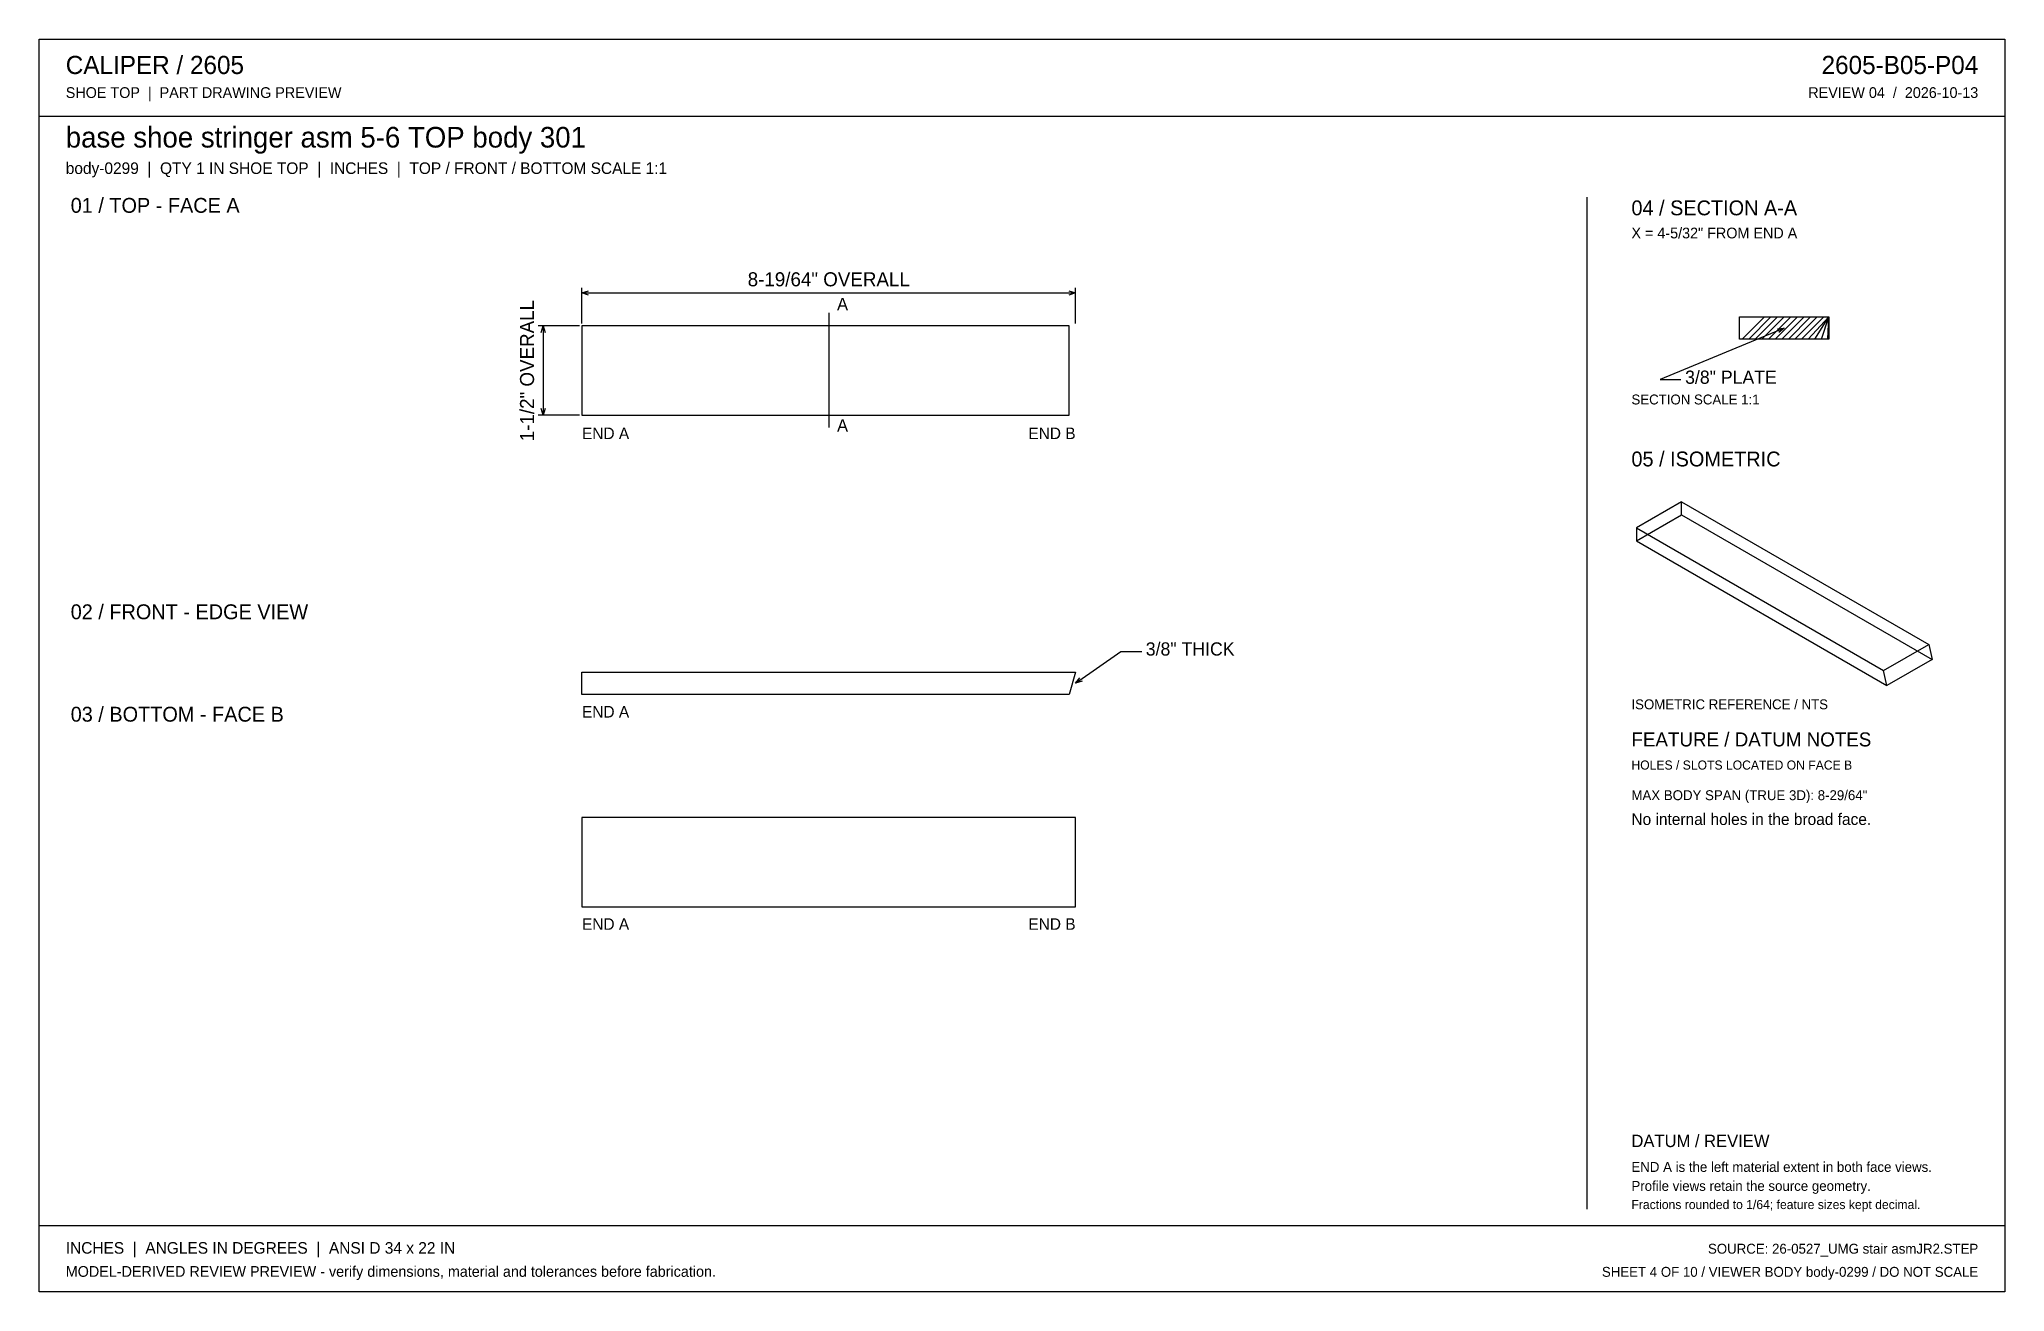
# Model space of a CAD drawing. Header units: inches. Extents: x 0.5 to 33.5, y 0.5 to 21.5.
import ezdxf
from ezdxf.enums import TextEntityAlignment as Align

# ---------------------------------------------------------------- set-up
doc = ezdxf.new("R2010")
doc.units = ezdxf.units.IN
doc.header["$MEASUREMENT"] = 0

msp = doc.modelspace()

# ---------------------------------------------------------------- linework, layer by layer
at = {"layer": 'ANNOTATION'}
for p, q in [((9.599, 16.75), (9.599, 17.347)), ((9.599, 17.264), (9.71, 17.299)), ((9.599, 17.264), (17.901, 17.264)), ((9.71, 17.229), (9.599, 17.264)), ((17.79, 17.299), (17.901, 17.264)), ((17.901, 17.264), (17.79, 17.229)), ((17.901, 16.75), (17.901, 17.347)), ((13.75, 16.931), (13.75, 15)), ((9.557, 16.708), (8.862, 16.708)), ((8.911, 16.597), (8.946, 16.708)), ((8.946, 16.708), (8.946, 15.208)), ((8.946, 16.708), (8.98, 16.597)), ((29.819, 16.674), (27.736, 15.806)), ((29.704, 16.663), (29.819, 16.674)), ((29.819, 16.674), (29.73, 16.599)), ((27.736, 15.806), (28.083, 15.806)), ((9.557, 15.208), (8.862, 15.208)), ((8.946, 15.208), (8.911, 15.319)), ((8.98, 15.319), (8.946, 15.208)), ((17.901, 10.701), (18.665, 11.236)), ((18.665, 11.236), (19.013, 11.236)), ((17.901, 10.701), (17.973, 10.794)), ((18.012, 10.737), (17.901, 10.701))]:
    msp.add_line(p, q, dxfattribs=at)
at = {"layer": 'OUTLINE'}
for p, q in [((0.472, 21.528), (33.528, 21.528)), ((0.472, 0.472), (0.472, 21.528)), ((33.528, 21.528), (33.528, 0.472)), ((0.472, 20.236), (33.528, 20.236)), ((26.5, 18.875), (26.5, 1.861)), ((29.069, 16.861), (30.569, 16.861)), ((29.069, 16.486), (29.069, 16.861)), ((29.111, 16.486), (29.486, 16.861)), ((29.222, 16.486), (29.597, 16.861)), ((29.333, 16.486), (29.708, 16.861)), ((29.444, 16.486), (29.819, 16.861)), ((29.556, 16.486), (29.931, 16.861)), ((29.667, 16.486), (30.042, 16.861)), ((29.778, 16.486), (30.153, 16.861)), ((29.889, 16.486), (30.264, 16.861)), ((30, 16.486), (30.375, 16.861)), ((30.111, 16.486), (30.486, 16.861)), ((30.222, 16.486), (30.569, 16.861)), ((30.333, 16.486), (30.569, 16.861)), ((30.444, 16.486), (30.569, 16.861)), ((30.556, 16.486), (30.569, 16.861)), ((30.569, 16.861), (30.569, 16.486)), ((17.796, 16.708), (9.599, 16.708)), ((9.599, 16.708), (9.599, 15.208)), ((17.796, 15.208), (17.796, 16.708)), ((30.569, 16.486), (29.069, 16.486)), ((9.599, 15.208), (17.796, 15.208)), ((28.094, 13.754), (27.333, 13.314)), ((28.094, 13.534), (28.094, 13.754)), ((28.094, 13.754), (32.252, 11.353)), ((27.333, 13.095), (28.094, 13.534)), ((27.333, 13.314), (31.491, 10.914)), ((27.333, 13.314), (27.333, 13.095)), ((28.094, 13.534), (32.306, 11.102)), ((27.333, 13.095), (31.545, 10.663)), ((31.491, 10.914), (32.252, 11.353)), ((32.252, 11.353), (32.306, 11.102)), ((31.545, 10.663), (31.491, 10.914)), ((32.306, 11.102), (31.545, 10.663)), ((9.599, 10.889), (17.901, 10.889)), ((9.599, 10.514), (9.599, 10.889)), ((17.901, 10.889), (17.796, 10.514)), ((17.796, 10.514), (9.599, 10.514)), ((17.901, 8.444), (9.599, 8.444)), ((9.599, 8.444), (9.599, 6.944)), ((17.901, 6.944), (17.901, 8.444)), ((9.599, 6.944), (17.901, 6.944)), ((0.472, 1.583), (33.528, 1.583)), ((33.528, 0.472), (0.472, 0.472))]:
    msp.add_line(p, q, dxfattribs=at)

# ---------------------------------------------------------------- texts
at = {"layer": 'ANNOTATION'}
for s, height, p in [('CALIPER / 2605', 0.30556, (0.917, 20.944)), ('SHOE TOP  |  PART DRAWING PREVIEW', 0.18056, (0.917, 20.542)), ('base shoe stringer asm 5-6 TOP body 301', 0.34722, (0.917, 19.708)), ('body-0299  |  QTY 1 IN SHOE TOP  |  INCHES  |  TOP / FRONT / BOTTOM SCALE 1:1', 0.19444, (0.917, 19.264)), ('01 / TOP - FACE A', 0.25, (1, 18.611)), ('04 / SECTION A-A', 0.25, (27.25, 18.569)), ('X = 4-5/32" FROM END A', 0.18056, (27.25, 18.181)), ('A', 0.208, (13.889, 16.972)), ('3/8" PLATE', 0.2222, (28.153, 15.736)), ('SECTION SCALE 1:1', 0.16667, (27.25, 15.389)), ('END A', 0.1944, (9.599, 14.806)), ('A', 0.208, (13.889, 14.931)), ('05 / ISOMETRIC', 0.25, (27.25, 14.347)), ('02 / FRONT - EDGE VIEW', 0.25, (1, 11.778)), ('3/8" THICK', 0.2222, (19.082, 11.167)), ('03 / BOTTOM - FACE B', 0.25, (1, 10.056)), ('END A', 0.1944, (9.599, 10.125)), ('ISOMETRIC REFERENCE / NTS', 0.16667, (27.25, 10.264)), ('FEATURE / DATUM NOTES', 0.23611, (27.25, 9.639)), ('HOLES / SLOTS LOCATED ON FACE B', 0.15278, (27.25, 9.25)), ('MAX BODY SPAN (TRUE 3D): 8-29/64"', 0.16667, (27.25, 8.736)), ('No internal holes in the broad face.', 0.19444, (27.25, 8.319)), ('END A', 0.1944, (9.599, 6.556)), ('DATUM / REVIEW', 0.20833, (27.25, 2.903)), ('END A is the left material extent in both face views.', 0.16667, (27.25, 2.486)), ('Profile views retain the source geometry.', 0.16667, (27.25, 2.167)), ('Fractions rounded to 1/64; feature sizes kept decimal.', 0.15278, (27.25, 1.861)), ('INCHES  |  ANGLES IN DEGREES  |  ANSI D 34 x 22 IN', 0.19444, (0.917, 1.111)), ('MODEL-DERIVED REVIEW PREVIEW - verify dimensions, material and tolerances before fabrication.', 0.18056, (0.917, 0.722))]:
    msp.add_text(s, height=height, dxfattribs=at).set_placement(p)
for s, height, p in [('2605-B05-P04', 0.30556, (33.083, 20.944)), ('REVIEW 04  /  2026-10-13', 0.18056, (33.083, 20.542)), ('END B', 0.1944, (17.901, 14.806)), ('END B', 0.1944, (17.901, 6.556)), ('SOURCE: 26-0527_UMG stair asmJR2.STEP', 0.16667, (33.083, 1.111)), ('SHEET 4 OF 10 / VIEWER BODY body-0299 / DO NOT SCALE', 0.16667, (33.083, 0.722))]:
    msp.add_text(s, height=height, dxfattribs=at).set_placement(p, align=Align.RIGHT)
msp.add_text('8-19/64" OVERALL', height=0.23611, dxfattribs=at).set_placement((13.75, 17.375), align=Align.CENTER)
msp.add_text('1-1/2" OVERALL', height=0.23611, rotation=90, dxfattribs=at).set_placement((8.793, 15.958), align=Align.CENTER)

doc.saveas('drawing.dxf')
